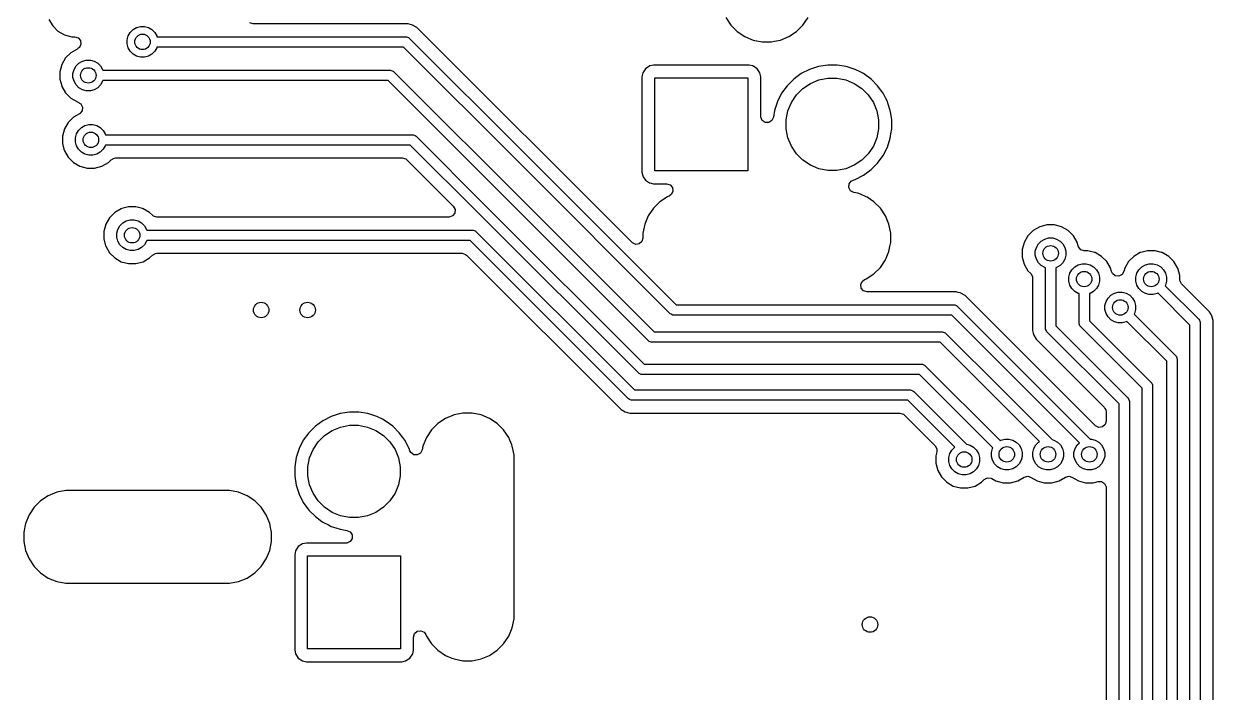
# Model space of a CAD drawing. Extents: x 45 to 205, y -97 to -37.
# Drawn here: x 164.6 to 187.65, y -68.01 to -55.05 of the extents above; entities that cross this region are included whole.
import ezdxf

# ---------------------------------------------------------------- set-up
doc = ezdxf.new("R2010")
doc.units = 0
doc.layers.add('BLACK', color=7, linetype='CONTINUOUS')

msp = doc.modelspace()

# ---------------------------------------------------------------- linework, layer by layer
at = {"layer": 'BLACK', "linetype": 'CONTINUOUS'}
for p, q in [((165.087007, -54.962558), (165.159478, -55.088081)), ((165.159478, -55.088081), (165.15948, -55.088083)), ((165.15948, -55.088083), (165.159481, -55.088085)), ((165.159481, -55.088085), (165.261975, -55.190579)), ((169.045534, -55.04957), (168.978495, -55.029885)), ((172.046133, -55.04957), (169.045534, -55.04957)), ((172.046134, -55.04957), (172.046133, -55.04957)), ((172.135278, -55.073456), (172.046134, -55.04957)), ((172.135279, -55.073456), (172.135278, -55.073456)), ((172.13528, -55.073457), (172.135279, -55.073456)), ((172.215198, -55.119597), (172.13528, -55.073457)), ((178.201984, -54.926555), (178.300529, -55.074036)), ((178.300529, -55.074036), (178.300532, -55.07404)), ((178.300532, -55.07404), (178.425955, -55.199463)), ((179.574029, -55.199466), (179.699458, -55.074037)), ((179.699458, -55.074037), (179.798007, -54.926549)), ((165.261975, -55.190579), (165.261976, -55.19058)), ((165.261976, -55.19058), (165.261978, -55.190581)), ((165.261978, -55.190581), (165.387501, -55.263052)), ((165.387501, -55.263052), (165.387502, -55.263052)), ((165.387502, -55.263052), (165.387505, -55.263054)), ((165.387505, -55.263054), (165.527515, -55.30057)), ((165.527515, -55.30057), (165.527518, -55.30057)), ((165.527518, -55.30057), (165.585114, -55.30057)), ((165.585114, -55.30057), (165.652153, -55.320255)), ((165.652153, -55.320255), (165.697908, -55.373059)), ((166.602557, -55.360912), (166.622826, -55.285265)), ((166.622826, -55.285265), (166.661984, -55.217442)), ((166.661984, -55.217442), (166.717362, -55.162064)), ((166.717362, -55.162064), (166.785185, -55.122906)), ((166.785185, -55.122906), (166.860832, -55.102637)), ((166.860832, -55.102637), (166.939148, -55.102637)), ((166.939148, -55.102637), (167.014795, -55.122906)), ((167.014795, -55.122906), (167.082618, -55.162064)), ((167.082618, -55.162064), (167.137996, -55.217442)), ((167.137996, -55.217442), (167.177154, -55.285265)), ((167.177154, -55.285265), (167.181121, -55.30007)), ((167.181121, -55.30007), (171.99999, -55.30007)), ((171.99999, -55.30007), (172.019499, -55.301991)), ((172.019499, -55.301991), (172.055547, -55.316923)), ((172.055547, -55.316923), (172.070701, -55.329359)), ((172.215203, -55.119601), (172.215198, -55.119597)), ((176.387849, -59.292247), (172.215203, -55.119601)), ((178.425955, -55.199463), (178.425959, -55.199466)), ((178.425959, -55.199466), (178.57344, -55.298011)), ((178.57344, -55.298011), (178.573453, -55.298018)), ((178.573453, -55.298018), (178.64486, -55.327595)), ((179.26266, -55.365896), (179.426541, -55.298015)), ((179.426541, -55.298015), (179.574029, -55.199466)), ((165.644543, -55.533022), (165.511978, -55.609558)), ((165.678827, -55.505773), (165.643513, -55.531238)), ((165.643513, -55.531238), (165.644543, -55.533022)), ((165.707852, -55.442217), (165.678827, -55.505773)), ((165.697908, -55.373059), (165.707852, -55.442217)), ((166.602557, -55.439228), (166.602557, -55.360912)), ((166.622826, -55.514875), (166.602557, -55.439228)), ((166.661984, -55.582698), (166.622826, -55.514875)), ((167.177154, -55.514875), (167.137996, -55.582698)), ((167.181121, -55.50007), (167.177154, -55.514875)), ((171.958568, -55.50007), (167.181121, -55.50007)), ((174.179274, -57.720775), (171.958568, -55.50007)), ((172.070701, -55.329359), (174.320695, -57.579354)), ((178.64486, -55.327595), (178.737328, -55.365896)), ((178.737328, -55.365896), (178.73733, -55.365896)), ((178.73733, -55.365896), (178.737335, -55.365898)), ((178.737335, -55.365898), (178.911298, -55.400501)), ((178.911298, -55.400501), (178.911301, -55.400502)), ((178.911301, -55.400502), (178.911303, -55.400502)), ((178.911303, -55.400502), (179.088687, -55.400502)), ((179.088687, -55.400502), (179.088688, -55.400501)), ((179.088688, -55.400501), (179.146676, -55.388966)), ((179.146676, -55.388966), (179.262652, -55.365898)), ((179.262652, -55.365898), (179.262655, -55.365896)), ((179.262655, -55.365896), (179.26266, -55.365896)), ((165.409478, -55.712058), (165.337007, -55.837581)), ((165.409483, -55.712052), (165.409478, -55.712058)), ((165.511972, -55.609563), (165.409483, -55.712052)), ((165.511978, -55.609558), (165.511972, -55.609563)), ((165.667362, -55.812064), (165.735185, -55.772906)), ((165.735185, -55.772906), (165.810832, -55.752637)), ((165.810832, -55.752637), (165.889148, -55.752637)), ((165.889148, -55.752637), (165.964795, -55.772906)), ((165.964795, -55.772906), (166.032618, -55.812064)), ((166.717362, -55.638076), (166.661984, -55.582698)), ((166.785185, -55.677234), (166.717362, -55.638076)), ((166.860832, -55.697503), (166.785185, -55.677234)), ((166.939148, -55.697503), (166.860832, -55.697503)), ((167.014795, -55.677234), (166.939148, -55.697503)), ((167.082618, -55.638076), (167.014795, -55.677234)), ((167.137996, -55.582698), (167.082618, -55.638076)), ((165.337006, -55.837585), (165.29949, -55.977595)), ((165.29949, -55.977595), (165.29949, -56.122545)), ((165.337007, -55.837581), (165.337006, -55.837585)), ((165.552557, -56.010912), (165.572826, -55.935265)), ((165.552557, -56.089228), (165.552557, -56.010912)), ((165.572826, -55.935265), (165.611984, -55.867442)), ((165.611984, -55.867442), (165.667362, -55.812064)), ((166.032618, -55.812064), (166.087996, -55.867442)), ((166.087996, -55.867442), (166.127154, -55.935265)), ((166.127154, -55.935265), (166.131121, -55.95007)), ((166.131121, -55.95007), (171.69999, -55.95007)), ((171.69999, -55.95007), (171.719499, -55.951991)), ((171.719499, -55.951991), (171.755547, -55.966923)), ((171.755547, -55.966923), (171.770701, -55.979359)), ((171.770701, -55.979359), (174.489936, -58.698594)), ((176.594022, -56.002334), (176.57949, -56.075391)), ((176.594023, -56.00233), (176.594022, -56.002334)), ((176.649389, -55.919469), (176.594023, -56.00233)), ((176.73225, -55.864103), (176.649389, -55.919469)), ((176.732254, -55.864102), (176.73225, -55.864103)), ((176.805313, -55.84957), (176.732254, -55.864102)), ((176.805316, -55.84957), (176.805313, -55.84957)), ((178.654664, -55.84957), (176.805316, -55.84957)), ((178.654667, -55.84957), (178.654664, -55.84957)), ((178.727725, -55.864102), (178.654667, -55.84957)), ((178.727729, -55.864103), (178.727725, -55.864102)), ((178.72773, -55.864104), (178.727729, -55.864103)), ((178.810591, -55.919469), (178.72773, -55.864104)), ((178.849429, -55.977595), (178.810591, -55.919469)), ((178.865956, -56.00233), (178.849429, -55.977595)), ((178.865957, -56.002334), (178.865956, -56.00233)), ((178.880489, -56.075391), (178.865957, -56.002334)), ((179.82835, -55.933858), (179.666992, -56.016076)), ((179.828353, -55.933857), (179.82835, -55.933858)), ((180.000579, -55.877899), (179.828353, -55.933857)), ((180.179439, -55.84957), (180.000579, -55.877899)), ((180.179444, -55.84957), (180.179439, -55.84957)), ((180.360536, -55.84957), (180.179444, -55.84957)), ((180.360541, -55.84957), (180.360536, -55.84957)), ((180.5394, -55.877899), (180.360541, -55.84957)), ((180.711626, -55.933857), (180.5394, -55.877899)), ((180.711629, -55.933858), (180.711626, -55.933857)), ((180.82129, -55.989734), (180.711629, -55.933858)), ((180.872984, -56.016074), (180.82129, -55.989734)), ((165.29949, -56.122545), (165.333795, -56.25057)), ((165.572826, -56.164875), (165.552557, -56.089228)), ((165.611984, -56.232698), (165.572826, -56.164875)), ((165.667362, -56.288076), (165.611984, -56.232698)), ((166.087996, -56.232698), (166.032618, -56.288076)), ((166.127154, -56.164875), (166.087996, -56.232698)), ((166.131121, -56.15007), (166.127154, -56.164875)), ((171.658568, -56.15007), (166.131121, -56.15007)), ((174.348514, -58.840016), (171.658568, -56.15007)), ((176.57949, -56.075391), (176.57949, -57.924748)), ((176.82999, -57.90007), (176.82999, -56.10007)), ((176.82999, -56.10007), (178.62999, -56.10007)), ((178.62999, -56.10007), (178.62999, -57.90007)), ((178.88049, -56.075393), (178.880489, -56.075391)), ((178.88049, -56.842938), (178.88049, -56.075393)), ((179.52049, -56.122515), (179.392435, -56.25057)), ((179.520495, -56.122511), (179.52049, -56.122515)), ((179.666992, -56.016076), (179.520495, -56.122511)), ((179.699036, -56.304361), (179.845733, -56.206341)), ((179.845733, -56.206341), (180.008734, -56.138824)), ((180.008734, -56.138824), (180.181775, -56.104404)), ((180.181775, -56.104404), (180.358205, -56.104404)), ((180.358205, -56.104404), (180.531246, -56.138824)), ((180.531246, -56.138824), (180.694247, -56.206341)), ((180.694247, -56.206341), (180.840944, -56.304361)), ((180.872986, -56.016075), (180.872984, -56.016074)), ((180.872987, -56.016076), (180.872986, -56.016075)), ((181.019484, -56.122511), (180.872987, -56.016076)), ((181.019489, -56.122515), (181.019484, -56.122511)), ((181.147544, -56.25057), (181.019489, -56.122515)), ((165.333795, -56.25057), (165.337007, -56.262558)), ((165.337007, -56.262558), (165.409478, -56.388081)), ((165.409478, -56.388081), (165.40948, -56.388083)), ((165.40948, -56.388083), (165.409481, -56.388085)), ((165.409481, -56.388085), (165.511975, -56.490579)), ((165.735185, -56.327234), (165.667362, -56.288076)), ((165.810832, -56.347503), (165.735185, -56.327234)), ((165.889148, -56.347503), (165.810832, -56.347503)), ((165.964795, -56.327234), (165.889148, -56.347503)), ((166.032618, -56.288076), (165.964795, -56.327234)), ((179.285996, -56.397072), (179.203778, -56.55843)), ((179.392431, -56.250575), (179.285996, -56.397072)), ((179.392435, -56.25057), (179.392431, -56.250575)), ((179.476261, -56.575813), (179.574281, -56.429116)), ((179.574281, -56.429116), (179.699036, -56.304361)), ((180.840944, -56.304361), (180.965699, -56.429116)), ((180.965699, -56.429116), (181.063719, -56.575813)), ((181.147548, -56.250575), (181.147544, -56.25057)), ((181.209056, -56.335235), (181.147548, -56.250575)), ((181.253986, -56.397076), (181.209056, -56.335235)), ((181.300356, -56.488081), (181.253986, -56.397076)), ((165.511975, -56.490579), (165.511976, -56.49058)), ((165.511976, -56.49058), (165.511978, -56.490581)), ((165.511978, -56.490581), (165.6375, -56.563052)), ((165.6375, -56.563052), (165.637502, -56.563052)), ((165.637502, -56.563052), (165.637505, -56.563054)), ((165.637505, -56.563054), (165.647525, -56.565738)), ((165.647525, -56.565738), (165.707184, -56.602101)), ((165.707184, -56.602101), (165.737715, -56.664947)), ((165.737715, -56.664947), (165.729422, -56.734323)), ((179.203777, -56.558433), (179.147819, -56.730659)), ((179.203778, -56.55843), (179.203777, -56.558433)), ((179.408744, -56.738814), (179.476261, -56.575813)), ((181.063719, -56.575813), (181.131236, -56.738814)), ((181.336201, -56.55843), (181.300356, -56.488081)), ((181.336202, -56.558433), (181.336201, -56.55843)), ((181.346647, -56.590581), (181.336202, -56.558433)), ((181.392161, -56.730661), (181.346647, -56.590581)), ((165.561972, -56.859563), (165.459483, -56.962052)), ((165.561981, -56.859557), (165.561972, -56.859563)), ((165.677433, -56.792899), (165.561981, -56.859557)), ((165.684938, -56.788202), (165.677433, -56.792899)), ((165.729422, -56.734323), (165.684938, -56.788202)), ((178.881513, -56.85883), (178.88049, -56.842938)), ((178.909627, -56.922794), (178.881513, -56.85883)), ((178.967859, -56.961404), (178.909627, -56.922794)), ((179.097034, -56.925471), (179.037722, -56.962402)), ((179.126963, -56.862336), (179.097034, -56.925471)), ((179.147819, -56.730659), (179.126963, -56.862336)), ((179.374324, -56.911855), (179.408744, -56.738814)), ((179.374324, -57.088285), (179.374324, -56.911855)), ((181.131236, -56.738814), (181.165656, -56.911855)), ((181.165656, -56.911855), (181.165656, -57.088285)), ((181.401651, -56.790579), (181.392161, -56.730661)), ((181.42049, -56.909518), (181.401651, -56.790579)), ((181.42049, -57.090621), (181.42049, -56.909518)), ((165.387006, -57.087585), (165.34949, -57.227595)), ((165.387007, -57.087581), (165.387006, -57.087585)), ((165.459478, -56.962058), (165.387007, -57.087581)), ((165.459483, -56.962052), (165.459478, -56.962058)), ((165.622826, -57.185265), (165.661984, -57.117442)), ((165.661984, -57.117442), (165.717362, -57.062064)), ((165.717362, -57.062064), (165.785185, -57.022906)), ((165.785185, -57.022906), (165.860832, -57.002637)), ((165.860832, -57.002637), (165.939148, -57.002637)), ((165.939148, -57.002637), (166.014795, -57.022906)), ((166.014795, -57.022906), (166.082618, -57.062064)), ((166.082618, -57.062064), (166.137996, -57.117442)), ((166.137996, -57.117442), (166.177154, -57.185265)), ((179.037722, -56.962402), (178.967859, -56.961404)), ((179.408744, -57.261326), (179.374324, -57.088285)), ((181.165656, -57.088285), (181.131236, -57.261326)), ((181.392161, -57.269479), (181.412461, -57.141309)), ((181.412461, -57.141309), (181.42049, -57.090621)), ((165.34949, -57.227595), (165.34949, -57.372545)), ((165.34949, -57.372545), (165.378107, -57.479344)), ((165.602557, -57.260912), (165.622826, -57.185265)), ((165.602557, -57.339228), (165.602557, -57.260912)), ((165.622826, -57.414875), (165.602557, -57.339228)), ((166.177154, -57.185265), (166.181121, -57.20007)), ((166.181121, -57.20007), (172.130751, -57.20007)), ((172.130751, -57.20007), (172.15026, -57.201991)), ((172.15026, -57.201991), (172.186308, -57.216923)), ((172.186308, -57.216923), (172.201462, -57.229359)), ((172.201462, -57.229359), (173.580813, -58.60871)), ((179.476261, -57.424327), (179.408744, -57.261326)), ((181.131236, -57.261326), (181.063719, -57.424327)), ((181.336201, -57.441709), (181.392161, -57.269479)), ((165.378107, -57.479344), (165.387007, -57.512558)), ((165.387007, -57.512558), (165.459478, -57.638081)), ((165.661984, -57.482698), (165.622826, -57.414875)), ((165.717362, -57.538076), (165.661984, -57.482698)), ((165.785185, -57.577234), (165.717362, -57.538076)), ((165.860832, -57.597503), (165.785185, -57.577234)), ((165.939148, -57.597503), (165.860832, -57.597503)), ((166.014795, -57.577234), (165.939148, -57.597503)), ((166.082618, -57.538076), (166.014795, -57.577234)), ((166.137996, -57.482698), (166.082618, -57.538076)), ((166.177154, -57.414875), (166.137996, -57.482698)), ((166.181121, -57.40007), (166.177154, -57.414875)), ((172.089329, -57.40007), (166.181121, -57.40007)), ((173.439391, -58.750132), (172.089329, -57.40007)), ((174.320695, -57.579354), (174.320701, -57.579359)), ((174.320701, -57.579359), (177.241412, -60.50007)), ((179.574281, -57.571024), (179.476261, -57.424327)), ((179.699036, -57.695779), (179.574281, -57.571024)), ((180.965699, -57.571024), (180.840944, -57.695779)), ((181.063719, -57.424327), (180.965699, -57.571024)), ((181.147543, -57.749571), (181.253986, -57.603064)), ((181.253986, -57.603064), (181.336201, -57.441709)), ((165.459478, -57.638081), (165.45948, -57.638083)), ((165.45948, -57.638083), (165.459481, -57.638085)), ((165.459481, -57.638085), (165.561975, -57.740579)), ((165.561975, -57.740579), (165.561976, -57.74058)), ((165.561976, -57.74058), (165.561978, -57.740581)), ((165.561978, -57.740581), (165.687501, -57.813052)), ((165.687501, -57.813052), (165.687502, -57.813052)), ((165.687502, -57.813052), (165.687505, -57.813054)), ((165.687505, -57.813054), (165.827515, -57.85057)), ((165.827515, -57.85057), (165.827518, -57.85057)), ((165.827518, -57.85057), (165.972462, -57.85057)), ((165.972462, -57.85057), (165.972465, -57.85057)), ((165.972465, -57.85057), (166.112475, -57.813054)), ((166.112475, -57.813054), (166.238005, -57.740579)), ((166.238005, -57.740579), (166.291695, -57.686889)), ((166.291695, -57.686889), (166.353018, -57.653404)), ((166.353018, -57.653404), (166.379376, -57.65057)), ((166.379376, -57.65057), (171.934207, -57.65057)), ((171.934207, -57.65057), (172.001246, -57.670255)), ((172.001246, -57.670255), (172.021888, -57.686889)), ((172.021888, -57.686889), (172.922888, -58.587889)), ((174.179279, -57.720781), (174.179274, -57.720775)), ((177.129279, -60.670781), (174.179279, -57.720781)), ((179.845733, -57.793799), (179.699036, -57.695779)), ((180.008734, -57.861316), (179.845733, -57.793799)), ((180.694247, -57.793799), (180.531246, -57.861316)), ((180.840944, -57.695779), (180.694247, -57.793799)), ((181.019491, -57.877623), (181.147543, -57.749571)), ((176.57949, -57.924748), (176.594022, -57.997805)), ((176.594022, -57.997805), (176.594023, -57.997809)), ((176.594023, -57.997809), (176.606227, -58.016074)), ((176.606227, -58.016074), (176.649389, -58.080671)), ((176.649389, -58.080671), (176.72401, -58.13053)), ((178.62999, -57.90007), (176.82999, -57.90007)), ((180.181775, -57.895736), (180.008734, -57.861316)), ((180.358205, -57.895736), (180.181775, -57.895736)), ((180.531246, -57.861316), (180.358205, -57.895736)), ((180.633778, -58.099316), (180.671529, -58.079309)), ((180.671529, -58.079309), (180.711629, -58.066281)), ((180.711629, -58.066281), (180.872984, -57.984066)), ((180.872984, -57.984066), (181.019491, -57.877623)), ((176.72401, -58.13053), (176.73225, -58.136036)), ((176.73225, -58.136036), (176.732254, -58.136037)), ((176.732254, -58.136037), (176.805311, -58.150569)), ((176.805311, -58.150569), (176.805314, -58.15057)), ((176.805314, -58.15057), (177.057361, -58.15057)), ((177.057361, -58.15057), (177.1244, -58.170255)), ((177.1244, -58.170255), (177.170155, -58.223059)), ((177.180099, -58.292217), (177.151074, -58.355773)), ((177.170155, -58.223059), (177.180099, -58.292217)), ((180.589173, -58.225758), (180.592912, -58.155988)), ((180.623748, -58.286473), (180.589173, -58.225758)), ((180.592912, -58.155988), (180.633778, -58.099316)), ((180.685658, -58.318857), (180.623748, -58.286473)), ((180.762661, -58.334173), (180.685658, -58.318857)), ((176.925971, -58.500669), (176.800557, -58.626086)), ((176.925977, -58.500664), (176.925971, -58.500669)), ((177.073447, -58.402125), (176.925977, -58.500664)), ((177.073461, -58.402118), (177.073447, -58.402125)), ((177.104816, -58.38913), (177.073461, -58.402118)), ((177.151074, -58.355773), (177.104816, -58.38913)), ((180.81481, -58.355773), (180.762661, -58.334173)), ((180.926549, -58.402054), (180.81481, -58.355773)), ((180.92655, -58.402055), (180.926548, -58.402054)), ((180.926548, -58.402054), (180.926549, -58.402054)), ((180.941512, -58.412052), (180.92655, -58.402055)), ((181.074043, -58.500603), (180.941512, -58.412052)), ((181.074046, -58.500606), (181.074043, -58.500603)), ((181.199482, -58.62604), (181.074046, -58.500606)), ((166.361972, -58.709563), (166.259483, -58.812052)), ((166.361978, -58.709558), (166.361972, -58.709563)), ((166.487501, -58.637087), (166.361978, -58.709558)), ((166.498983, -58.63401), (166.487501, -58.637087)), ((166.627515, -58.59957), (166.498983, -58.63401)), ((166.772465, -58.59957), (166.627515, -58.59957)), ((166.900996, -58.63401), (166.772465, -58.59957)), ((166.912479, -58.637087), (166.900996, -58.63401)), ((167.038001, -58.709558), (166.912478, -58.637087)), ((166.912478, -58.637087), (166.912479, -58.637087)), ((167.038007, -58.709563), (167.038001, -58.709558)), ((167.091695, -58.763251), (167.038007, -58.709563)), ((167.112337, -58.779885), (167.091695, -58.763251)), ((167.179376, -58.79957), (167.112337, -58.779885)), ((172.909517, -58.774837), (172.844053, -58.799254)), ((172.951389, -58.718904), (172.909517, -58.774837)), ((172.922888, -58.587889), (172.956373, -58.649212)), ((172.956373, -58.649212), (172.951389, -58.718904)), ((176.51004, -61.82078), (173.439391, -58.750132)), ((173.580813, -58.60871), (176.622172, -61.65007)), ((174.489936, -58.698594), (176.816412, -61.02507)), ((176.702007, -58.773579), (176.634137, -58.937435)), ((176.702013, -58.773568), (176.702007, -58.773579)), ((176.800555, -58.626088), (176.702013, -58.773568)), ((176.800557, -58.626086), (176.800555, -58.626088)), ((181.298036, -58.773534), (181.199482, -58.62604)), ((181.365922, -58.937422), (181.298036, -58.773534)), ((166.186873, -58.938081), (166.14949, -59.077595)), ((166.187007, -58.937581), (166.186873, -58.938081)), ((166.259478, -58.812058), (166.187007, -58.937581)), ((166.259483, -58.812052), (166.259478, -58.812058)), ((166.422826, -59.035265), (166.461984, -58.967442)), ((166.461984, -58.967442), (166.517362, -58.912064)), ((166.517362, -58.912064), (166.585185, -58.872906)), ((166.585185, -58.872906), (166.660832, -58.852637)), ((166.660832, -58.852637), (166.739148, -58.852637)), ((166.739148, -58.852637), (166.814795, -58.872906)), ((166.814795, -58.872906), (166.882618, -58.912064)), ((166.882618, -58.912064), (166.937996, -58.967442)), ((166.937996, -58.967442), (166.977154, -59.035265)), ((172.835207, -58.79957), (167.179376, -58.79957)), ((172.844053, -58.799254), (172.835207, -58.79957)), ((176.704279, -61.195781), (174.348514, -58.840016)), ((176.634132, -58.937452), (176.59953, -59.111409)), ((176.634137, -58.937435), (176.634132, -58.937452)), ((181.365922, -58.937426), (181.365922, -58.937422)), ((181.365923, -58.937427), (181.365922, -58.937426)), ((181.40053, -59.111401), (181.365923, -58.937427)), ((184.287501, -58.987087), (184.161978, -59.059558)), ((184.317865, -58.978951), (184.287501, -58.987087)), ((184.427515, -58.94957), (184.317865, -58.978951)), ((184.572465, -58.94957), (184.427515, -58.94957)), ((184.682115, -58.978951), (184.572465, -58.94957)), ((184.712479, -58.987087), (184.682115, -58.978951)), ((184.838001, -59.059558), (184.712478, -58.987087)), ((184.712478, -58.987087), (184.712479, -58.987087)), ((166.14949, -59.077595), (166.14949, -59.222545)), ((166.14949, -59.222545), (166.185765, -59.357923)), ((166.402557, -59.110912), (166.422826, -59.035265)), ((166.402557, -59.189228), (166.402557, -59.110912)), ((166.422826, -59.264875), (166.402557, -59.189228)), ((166.977154, -59.035265), (166.981121, -59.05007)), ((166.981121, -59.05007), (173.291288, -59.05007)), ((173.291288, -59.05007), (173.310797, -59.051991)), ((173.310797, -59.051991), (173.346845, -59.066923)), ((173.346845, -59.066923), (173.361999, -59.079359)), ((173.361999, -59.079359), (176.43271, -62.15007)), ((176.59953, -59.204566), (176.579845, -59.271605)), ((176.59953, -59.111409), (176.59953, -59.204566)), ((181.40053, -59.288798), (181.40053, -59.111401)), ((184.059478, -59.162058), (183.987007, -59.287581)), ((184.059483, -59.162052), (184.059478, -59.162058)), ((184.161972, -59.059563), (184.059483, -59.162052)), ((184.161978, -59.059558), (184.161972, -59.059563)), ((184.317362, -59.262064), (184.385185, -59.222906)), ((184.385185, -59.222906), (184.460832, -59.202637)), ((184.460832, -59.202637), (184.539148, -59.202637)), ((184.539148, -59.202637), (184.614795, -59.222906)), ((184.614795, -59.222906), (184.682618, -59.262064)), ((184.838007, -59.059563), (184.838001, -59.059558)), ((184.940496, -59.162052), (184.838007, -59.059563)), ((184.940501, -59.162058), (184.940496, -59.162052)), ((185.012364, -59.286529), (184.940501, -59.162058)), ((166.185765, -59.357923), (166.187007, -59.362558)), ((166.187007, -59.362558), (166.259478, -59.488081)), ((166.461984, -59.332698), (166.422826, -59.264875)), ((166.517362, -59.388076), (166.461984, -59.332698)), ((166.585185, -59.427234), (166.517362, -59.388076)), ((166.660832, -59.447503), (166.585185, -59.427234)), ((166.739148, -59.447503), (166.660832, -59.447503)), ((166.814795, -59.427234), (166.739148, -59.447503)), ((166.882618, -59.388076), (166.814795, -59.427234)), ((166.937996, -59.332698), (166.882618, -59.388076)), ((166.977154, -59.264875), (166.937996, -59.332698)), ((166.981121, -59.25007), (166.977154, -59.264875)), ((173.249866, -59.25007), (166.981121, -59.25007)), ((176.320577, -62.320781), (173.249866, -59.25007)), ((176.394327, -59.298279), (176.387849, -59.292247)), ((176.457883, -59.327304), (176.394327, -59.298279)), ((176.527041, -59.31736), (176.457883, -59.327304)), ((176.579845, -59.271605), (176.527041, -59.31736)), ((181.298036, -59.626666), (181.365922, -59.462778)), ((181.365922, -59.462778), (181.384457, -59.3696)), ((181.384457, -59.3696), (181.40053, -59.288798)), ((183.983795, -59.299569), (183.94949, -59.427595)), ((183.94949, -59.427595), (183.94949, -59.572545)), ((183.987007, -59.287581), (183.983795, -59.299569)), ((184.202557, -59.460912), (184.222826, -59.385265)), ((184.202557, -59.539228), (184.202557, -59.460912)), ((184.222826, -59.385265), (184.261984, -59.317442)), ((184.261984, -59.317442), (184.317362, -59.262064)), ((184.682618, -59.262064), (184.737996, -59.317442)), ((184.737996, -59.317442), (184.777154, -59.385265)), ((184.777154, -59.385265), (184.797423, -59.460912)), ((184.797423, -59.460912), (184.797423, -59.539228)), ((185.012974, -59.287585), (185.012364, -59.286529)), ((185.031754, -59.357673), (185.012974, -59.287585)), ((185.038732, -59.377081), (185.031754, -59.357673)), ((185.084487, -59.429885), (185.038732, -59.377081)), ((185.151526, -59.44957), (185.084487, -59.429885)), ((185.222465, -59.44957), (185.151526, -59.44957)), ((185.350996, -59.48401), (185.222465, -59.44957)), ((186.377515, -59.44957), (186.248983, -59.48401)), ((186.522465, -59.44957), (186.377515, -59.44957)), ((186.650996, -59.48401), (186.522465, -59.44957)), ((166.259478, -59.488081), (166.25948, -59.488083)), ((166.25948, -59.488083), (166.259481, -59.488085)), ((166.259481, -59.488085), (166.361975, -59.590579)), ((166.361975, -59.590579), (166.361976, -59.59058)), ((166.361976, -59.59058), (166.361978, -59.590581)), ((166.361978, -59.590581), (166.487501, -59.663052)), ((166.487501, -59.663052), (166.487502, -59.663052)), ((166.487502, -59.663052), (166.487505, -59.663054)), ((166.487505, -59.663054), (166.627515, -59.70057)), ((166.627515, -59.70057), (166.627518, -59.70057)), ((166.627518, -59.70057), (166.772462, -59.70057)), ((166.772462, -59.70057), (166.772465, -59.70057)), ((166.772465, -59.70057), (166.912475, -59.663054)), ((166.912475, -59.663054), (167.038005, -59.590579)), ((167.038005, -59.590579), (167.091695, -59.536889)), ((167.091695, -59.536889), (167.153018, -59.503404)), ((167.153018, -59.503404), (167.179376, -59.50057)), ((167.179376, -59.50057), (173.094744, -59.50057)), ((173.094744, -59.50057), (173.161783, -59.520255)), ((173.161783, -59.520255), (173.182425, -59.536889)), ((173.182425, -59.536889), (176.176076, -62.53054)), ((181.199482, -59.77416), (181.298036, -59.626666)), ((183.94949, -59.572545), (183.973751, -59.663087)), ((183.973751, -59.663087), (183.987007, -59.712558)), ((184.222826, -59.614875), (184.202557, -59.539228)), ((184.261984, -59.682698), (184.222826, -59.614875)), ((184.317362, -59.738076), (184.261984, -59.682698)), ((184.737996, -59.682698), (184.682618, -59.738076)), ((184.777154, -59.614875), (184.737996, -59.682698)), ((184.797423, -59.539228), (184.777154, -59.614875)), ((185.362479, -59.487087), (185.350996, -59.48401)), ((185.488001, -59.559558), (185.362478, -59.487087)), ((185.362478, -59.487087), (185.362479, -59.487087)), ((185.488007, -59.559563), (185.488001, -59.559558)), ((185.590496, -59.662052), (185.488007, -59.559563)), ((185.590501, -59.662058), (185.590496, -59.662052)), ((185.658904, -59.780536), (185.590501, -59.662058)), ((186.009478, -59.662058), (185.937007, -59.787581)), ((186.009483, -59.662052), (186.009478, -59.662058)), ((186.111972, -59.559563), (186.009483, -59.662052)), ((186.111978, -59.559558), (186.111972, -59.559563)), ((186.237501, -59.487087), (186.111978, -59.559558)), ((186.248983, -59.48401), (186.237501, -59.487087)), ((186.662479, -59.487087), (186.650996, -59.48401)), ((186.788001, -59.559558), (186.662478, -59.487087)), ((186.662478, -59.487087), (186.662479, -59.487087)), ((186.788007, -59.559563), (186.788001, -59.559558)), ((186.890496, -59.662052), (186.788007, -59.559563)), ((186.890501, -59.662058), (186.890496, -59.662052)), ((186.958904, -59.780536), (186.890501, -59.662058)), ((180.92655, -59.998145), (181.074046, -59.899594)), ((181.074046, -59.899594), (181.199482, -59.77416)), ((183.987007, -59.712558), (184.059478, -59.838081)), ((184.059478, -59.838081), (184.059483, -59.838087)), ((184.059483, -59.838087), (184.113171, -59.891775)), ((184.113171, -59.891775), (184.146656, -59.953098)), ((184.385185, -59.777234), (184.317362, -59.738076)), ((184.39999, -59.7812), (184.385185, -59.777234)), ((184.39999, -60.95007), (184.39999, -59.7812)), ((184.614795, -59.777234), (184.59999, -59.7812)), ((184.59999, -59.7812), (184.59999, -60.908648)), ((184.682618, -59.738076), (184.614795, -59.777234)), ((184.852557, -59.960912), (184.872826, -59.885265)), ((184.872826, -59.885265), (184.911984, -59.817442)), ((184.911984, -59.817442), (184.967362, -59.762064)), ((184.967362, -59.762064), (185.035185, -59.722906)), ((185.035185, -59.722906), (185.110832, -59.702637)), ((185.110832, -59.702637), (185.189148, -59.702637)), ((185.189148, -59.702637), (185.264795, -59.722906)), ((185.264795, -59.722906), (185.332618, -59.762064)), ((185.332618, -59.762064), (185.387996, -59.817442)), ((185.387996, -59.817442), (185.427154, -59.885265)), ((185.427154, -59.885265), (185.447423, -59.960912)), ((185.662974, -59.787585), (185.658904, -59.780536)), ((185.679851, -59.85057), (185.662974, -59.787585)), ((185.680215, -59.85193), (185.679851, -59.85057)), ((185.697299, -59.889338), (185.680215, -59.85193)), ((185.751177, -59.933824), (185.697299, -59.889338)), ((185.883399, -59.91159), (185.820552, -59.942119)), ((185.919765, -59.85193), (185.883399, -59.91159)), ((185.92013, -59.850569), (185.919765, -59.85193)), ((185.937006, -59.787585), (185.92013, -59.850569)), ((185.937007, -59.787581), (185.937006, -59.787585)), ((186.152557, -59.960912), (186.172826, -59.885265)), ((186.172826, -59.885265), (186.211984, -59.817442)), ((186.211984, -59.817442), (186.267362, -59.762064)), ((186.267362, -59.762064), (186.335185, -59.722906)), ((186.335185, -59.722906), (186.410832, -59.702637)), ((186.410832, -59.702637), (186.489148, -59.702637)), ((186.489148, -59.702637), (186.564795, -59.722906)), ((186.564795, -59.722906), (186.632618, -59.762064)), ((186.632618, -59.762064), (186.687996, -59.817442)), ((186.687996, -59.817442), (186.727154, -59.885265)), ((186.727154, -59.885265), (186.747423, -59.960912)), ((186.962974, -59.787585), (186.958904, -59.780536)), ((187.00049, -59.927595), (186.962974, -59.787585)), ((187.00049, -59.927597), (187.00049, -59.927595)), ((187.00049, -60.003526), (187.00049, -59.927597)), ((180.820208, -60.107923), (180.849233, -60.044367)), ((180.830152, -60.177081), (180.820208, -60.107923)), ((180.849233, -60.044367), (180.895495, -60.011008)), ((180.895495, -60.011008), (180.900913, -60.008763)), ((180.900913, -60.008763), (180.92655, -59.998145)), ((184.146656, -59.953098), (184.14949, -59.979456)), ((184.14949, -59.979456), (184.14949, -60.996215)), ((184.852557, -60.039228), (184.852557, -59.960912)), ((184.872826, -60.114875), (184.852557, -60.039228)), ((184.911984, -60.182698), (184.872826, -60.114875)), ((185.427154, -60.114875), (185.387996, -60.182698)), ((185.447423, -60.039228), (185.427154, -60.114875)), ((185.447423, -59.960912), (185.447423, -60.039228)), ((185.820552, -59.942119), (185.751177, -59.933824)), ((186.152557, -60.039228), (186.152557, -59.960912)), ((186.172826, -60.114875), (186.152557, -60.039228)), ((186.211984, -60.182698), (186.172826, -60.114875)), ((186.727154, -60.114875), (186.71949, -60.128148)), ((186.71949, -60.128148), (187.370701, -60.77936)), ((186.747423, -60.039228), (186.727154, -60.114875)), ((186.747423, -59.960912), (186.747423, -60.039228)), ((187.003324, -60.029884), (187.00049, -60.003526)), ((187.036809, -60.091207), (187.003324, -60.029884)), ((187.58046, -60.634858), (187.036809, -60.091207)), ((180.875907, -60.229885), (180.830152, -60.177081)), ((180.942946, -60.24957), (180.875907, -60.229885)), ((182.671133, -60.24957), (180.942946, -60.24957)), ((182.671134, -60.24957), (182.671133, -60.24957)), ((182.70851, -60.259585), (182.671134, -60.24957)), ((182.745888, -60.2696), (182.70851, -60.259585)), ((182.760273, -60.273454), (182.745888, -60.269599)), ((182.745888, -60.269599), (182.745888, -60.2696)), ((182.76028, -60.273457), (182.760273, -60.273454)), ((182.840198, -60.319597), (182.76028, -60.273457)), ((182.840203, -60.319601), (182.840198, -60.319597)), ((185.362809, -62.842207), (182.840203, -60.319601)), ((184.967362, -60.238076), (184.911984, -60.182698)), ((185.035185, -60.277234), (184.967362, -60.238076)), ((185.04999, -60.2812), (185.035185, -60.277234)), ((185.04999, -60.85007), (185.04999, -60.2812)), ((185.264795, -60.277234), (185.24999, -60.2812)), ((185.24999, -60.2812), (185.24999, -60.808648)), ((185.332618, -60.238076), (185.264795, -60.277234)), ((185.387996, -60.182698), (185.332618, -60.238076)), ((185.572826, -60.435265), (185.611984, -60.367442)), ((185.611984, -60.367442), (185.667362, -60.312064)), ((185.667362, -60.312064), (185.735185, -60.272906)), ((185.735185, -60.272906), (185.810832, -60.252637)), ((185.810832, -60.252637), (185.889148, -60.252637)), ((185.889148, -60.252637), (185.964795, -60.272906)), ((185.964795, -60.272906), (186.032618, -60.312064)), ((186.032618, -60.312064), (186.087996, -60.367442)), ((186.087996, -60.367442), (186.127154, -60.435265)), ((186.267362, -60.238076), (186.211984, -60.182698)), ((186.335185, -60.277234), (186.267362, -60.238076)), ((186.410832, -60.297503), (186.335185, -60.277234)), ((186.489148, -60.297503), (186.410832, -60.297503)), ((186.564795, -60.277234), (186.489148, -60.297503)), ((186.578068, -60.26957), (186.564795, -60.277234)), ((187.19999, -60.891491), (186.578068, -60.26957)), ((177.241412, -60.50007), (180.67499, -60.50007)), ((180.67499, -60.50007), (182.62499, -60.50007)), ((182.62499, -60.50007), (182.644499, -60.501991)), ((182.644499, -60.501991), (182.680547, -60.516923)), ((182.680547, -60.516923), (182.695701, -60.529359)), ((182.695701, -60.529359), (183.845695, -61.679354)), ((185.552557, -60.510912), (185.572826, -60.435265)), ((185.552557, -60.589228), (185.552557, -60.510912)), ((185.572826, -60.664875), (185.552557, -60.589228)), ((186.127154, -60.435265), (186.147423, -60.510912)), ((186.147423, -60.589228), (186.127154, -60.664875)), ((186.147423, -60.510912), (186.147423, -60.589228)), ((177.144433, -60.683217), (177.129279, -60.670781)), ((177.180481, -60.698149), (177.144433, -60.683217)), ((177.19999, -60.70007), (177.180481, -60.698149)), ((180.67499, -60.70007), (177.19999, -60.70007)), ((182.583568, -60.70007), (180.67499, -60.70007)), ((183.704274, -61.820775), (182.583568, -60.70007)), ((185.051911, -60.869579), (185.04999, -60.85007)), ((185.24999, -60.808648), (186.445701, -62.00436)), ((185.611984, -60.732698), (185.572826, -60.664875)), ((185.667362, -60.788076), (185.611984, -60.732698)), ((185.735185, -60.827234), (185.667362, -60.788076)), ((185.810832, -60.847503), (185.735185, -60.827234)), ((185.889148, -60.847503), (185.810832, -60.847503)), ((185.964795, -60.827234), (185.889148, -60.847503)), ((185.978068, -60.81957), (185.964795, -60.827234)), ((186.74999, -61.591491), (185.978068, -60.81957)), ((186.127154, -60.664875), (186.11949, -60.678148)), ((186.11949, -60.678148), (186.920701, -61.47936)), ((187.370701, -60.77936), (187.383138, -60.794513)), ((187.383138, -60.794513), (187.39352, -60.819579)), ((187.39352, -60.819579), (187.398069, -60.830561)), ((187.398069, -60.830561), (187.39999, -60.85007)), ((187.39999, -60.85007), (187.39999, -80.539409)), ((187.609615, -60.685357), (187.58046, -60.634858)), ((187.609617, -60.685359), (187.609615, -60.685357)), ((187.624597, -60.711306), (187.609617, -60.685359)), ((187.626604, -60.714782), (187.624597, -60.711306)), ((187.65049, -60.803926), (187.626604, -60.714782)), ((187.65049, -60.803928), (187.65049, -60.803926)), ((187.65049, -80.384287), (187.65049, -60.803928)), ((176.816412, -61.02507), (177.64999, -61.02507)), ((177.64999, -61.02507), (182.39999, -61.02507)), ((182.39999, -61.02507), (182.419499, -61.026991)), ((182.419499, -61.026991), (182.455547, -61.041923)), ((182.455547, -61.041923), (182.470701, -61.054359)), ((182.470701, -61.054359), (183.570701, -62.154359)), ((184.14949, -60.996215), (184.163719, -61.04932)), ((184.163719, -61.04932), (184.173374, -61.085353)), ((184.401911, -60.969579), (184.39999, -60.95007)), ((184.416843, -61.005627), (184.401911, -60.969579)), ((184.429279, -61.020781), (184.416843, -61.005627)), ((185.82499, -62.416491), (184.429279, -61.020781)), ((184.59999, -60.908648), (185.9957, -62.304359)), ((185.066843, -60.905627), (185.051911, -60.869579)), ((185.079279, -60.920781), (185.066843, -60.905627)), ((186.27499, -62.116491), (185.079279, -60.920781)), ((187.19999, -80.580831), (187.19999, -60.891491)), ((176.719433, -61.208217), (176.704279, -61.195781)), ((176.755481, -61.223149), (176.719433, -61.208217)), ((176.77499, -61.22507), (176.755481, -61.223149)), ((177.64999, -61.22507), (176.77499, -61.22507)), ((182.358568, -61.22507), (177.64999, -61.22507)), ((183.429279, -62.295781), (182.358568, -61.22507)), ((184.173374, -61.085353), (184.173377, -61.08536)), ((184.173377, -61.08536), (184.219517, -61.165278)), ((184.219517, -61.165278), (184.219521, -61.165283)), ((184.219521, -61.165283), (185.538171, -62.483932)), ((186.920701, -61.47936), (186.933138, -61.494513)), ((186.933138, -61.494513), (186.936235, -61.501991)), ((186.936235, -61.501991), (186.948069, -61.530561)), ((186.948069, -61.530561), (186.94999, -61.55007)), ((176.622172, -61.65007), (181.99999, -61.65007)), ((181.99999, -61.65007), (182.019499, -61.651991)), ((182.019499, -61.651991), (182.055547, -61.666923)), ((182.055547, -61.666923), (182.070701, -61.679359)), ((182.070701, -61.679359), (183.52191, -63.130569)), ((183.845695, -61.679354), (183.845701, -61.679359)), ((183.845701, -61.679359), (185.268979, -63.102637)), ((186.74999, -80.632599), (186.74999, -61.591491)), ((186.94999, -61.55007), (186.94999, -80.729436)), ((176.525193, -61.833217), (176.51004, -61.82078)), ((176.535751, -61.83759), (176.525193, -61.833217)), ((176.561242, -61.848149), (176.535751, -61.83759)), ((176.580751, -61.85007), (176.561242, -61.848149)), ((181.958568, -61.85007), (176.580751, -61.85007)), ((183.380489, -63.27199), (181.958568, -61.85007)), ((183.704279, -61.820781), (183.704274, -61.820775)), ((185.056462, -63.172964), (183.704279, -61.820781)), ((186.445701, -62.00436), (186.458138, -62.019513)), ((176.43271, -62.15007), (181.77499, -62.15007)), ((181.77499, -62.15007), (181.794499, -62.151991)), ((181.794499, -62.151991), (181.830547, -62.166923)), ((181.830547, -62.166923), (181.845701, -62.179359)), ((181.845701, -62.179359), (182.870747, -63.204405)), ((183.570701, -62.154359), (184.520701, -63.104359)), ((186.27499, -80.324334), (186.27499, -62.116491)), ((186.458138, -62.019513), (186.47159, -62.051991)), ((186.47159, -62.051991), (186.473069, -62.055561)), ((186.473069, -62.055561), (186.47499, -62.07507)), ((186.47499, -62.07507), (186.47499, -80.365756)), ((176.335731, -62.333217), (176.320577, -62.320781)), ((176.371779, -62.348149), (176.335731, -62.333217)), ((176.391288, -62.35007), (176.371779, -62.348149)), ((181.733568, -62.35007), (176.391288, -62.35007)), ((182.64439, -63.260892), (181.733568, -62.35007)), ((184.28524, -63.151742), (183.429279, -62.295781)), ((185.82499, -80.208648), (185.82499, -62.416491)), ((185.9957, -62.304359), (186.008137, -62.319512)), ((186.008137, -62.319512), (186.009643, -62.323149)), ((186.009643, -62.323149), (186.023069, -62.355561)), ((186.023069, -62.355561), (186.02499, -62.37507)), ((186.02499, -62.37507), (186.02499, -80.25007)), ((170.55835, -62.663858), (170.396992, -62.746076)), ((170.558353, -62.663857), (170.55835, -62.663858)), ((170.730579, -62.607899), (170.558353, -62.663857)), ((170.909439, -62.57957), (170.730579, -62.607899)), ((170.909444, -62.57957), (170.909439, -62.57957)), ((171.090536, -62.57957), (170.909444, -62.57957)), ((171.090541, -62.57957), (171.090536, -62.57957)), ((171.2694, -62.607899), (171.090541, -62.57957)), ((171.441626, -62.663857), (171.2694, -62.607899)), ((171.441629, -62.663858), (171.441626, -62.663857)), ((171.55129, -62.719734), (171.441629, -62.663858)), ((172.937322, -62.634176), (172.773449, -62.702053)), ((172.937331, -62.634173), (172.937322, -62.634176)), ((173.111296, -62.59957), (172.937331, -62.634173)), ((173.111299, -62.59957), (173.111296, -62.59957)), ((173.288681, -62.59957), (173.111299, -62.59957)), ((173.288684, -62.59957), (173.288681, -62.59957)), ((173.462648, -62.634173), (173.288684, -62.59957)), ((173.462657, -62.634176), (173.462648, -62.634173)), ((173.62653, -62.702053), (173.462657, -62.634176)), ((176.176076, -62.53054), (176.254064, -62.575566)), ((176.254064, -62.575566), (176.254067, -62.575569)), ((176.254067, -62.575569), (176.254068, -62.575569)), ((176.254068, -62.575569), (176.255996, -62.576682)), ((176.255996, -62.576682), (176.255997, -62.576682)), ((176.255997, -62.576682), (176.256, -62.576684)), ((176.256, -62.576684), (176.345144, -62.60057)), ((176.345144, -62.60057), (181.578446, -62.60057)), ((181.578446, -62.60057), (181.645485, -62.620255)), ((181.645485, -62.620255), (181.666127, -62.636889)), ((181.666127, -62.636889), (182.262401, -63.233162)), ((185.538171, -62.483932), (185.552874, -62.510859)), ((185.552874, -62.510859), (185.569467, -62.536678)), ((185.569467, -62.536678), (185.570358, -62.542878)), ((185.570358, -62.542878), (185.571656, -62.545255)), ((185.571656, -62.545255), (185.57449, -62.571613)), ((185.57449, -62.571613), (185.57449, -62.754526)), ((170.25049, -62.852515), (170.122435, -62.98057)), ((170.250495, -62.852511), (170.25049, -62.852515)), ((170.396992, -62.746076), (170.250495, -62.852511)), ((170.575733, -62.936341), (170.738734, -62.868824)), ((170.738734, -62.868824), (170.911775, -62.834404)), ((170.911775, -62.834404), (171.088205, -62.834404)), ((171.088205, -62.834404), (171.261246, -62.868824)), ((171.261246, -62.868824), (171.424247, -62.936341)), ((171.602984, -62.746074), (171.55129, -62.719734)), ((171.602986, -62.746075), (171.602984, -62.746074)), ((171.602987, -62.746076), (171.602986, -62.746075)), ((171.749484, -62.852511), (171.602987, -62.746076)), ((171.749489, -62.852515), (171.749484, -62.852511)), ((171.877544, -62.98057), (171.749489, -62.852515)), ((172.500525, -62.926035), (172.40198, -63.073516)), ((172.500528, -62.926031), (172.500525, -62.926035)), ((172.625951, -62.800608), (172.500528, -62.926031)), ((172.625955, -62.800605), (172.625951, -62.800608)), ((172.773436, -62.70206), (172.625955, -62.800605)), ((172.773449, -62.702053), (172.773436, -62.70206)), ((173.626543, -62.70206), (173.62653, -62.702053)), ((173.774024, -62.800605), (173.626543, -62.70206)), ((173.774028, -62.800608), (173.774024, -62.800605)), ((173.899451, -62.926031), (173.774028, -62.800608)), ((173.899454, -62.926035), (173.899451, -62.926031)), ((173.997999, -63.073516), (173.899454, -62.926035)), ((185.369287, -62.848239), (185.362809, -62.842207)), ((185.432843, -62.877264), (185.369287, -62.848239)), ((185.502001, -62.86732), (185.432843, -62.877264)), ((185.554805, -62.821565), (185.502001, -62.86732)), ((185.57449, -62.754526), (185.554805, -62.821565)), ((170.015996, -63.127072), (169.933778, -63.28843)), ((170.122431, -62.980575), (170.015996, -63.127072)), ((170.122435, -62.98057), (170.122431, -62.980575)), ((170.206261, -63.305813), (170.304281, -63.159116)), ((170.304281, -63.159116), (170.429036, -63.034361)), ((170.429036, -63.034361), (170.575733, -62.936341)), ((171.424247, -62.936341), (171.570944, -63.034361)), ((171.570944, -63.034361), (171.695699, -63.159116)), ((171.695699, -63.159116), (171.793719, -63.305813)), ((171.877548, -62.980575), (171.877544, -62.98057)), ((171.944365, -63.072542), (171.877548, -62.980575)), ((171.983986, -63.127076), (171.944365, -63.072542)), ((172.066201, -63.288431), (171.983986, -63.127076)), ((172.401973, -63.073529), (172.334096, -63.237402)), ((172.40198, -63.073516), (172.401973, -63.073529)), ((173.998006, -63.073529), (173.997999, -63.073516)), ((174.020185, -63.127076), (173.998006, -63.073529)), ((174.055592, -63.212558), (174.020185, -63.127076)), ((183.52191, -63.130569), (183.535185, -63.122906)), ((183.535185, -63.122906), (183.610832, -63.102637)), ((183.610832, -63.102637), (183.689148, -63.102637)), ((183.689148, -63.102637), (183.764795, -63.122906)), ((183.764795, -63.122906), (183.832618, -63.162064)), ((184.267362, -63.162064), (184.28524, -63.151742)), ((184.520701, -63.104359), (184.527783, -63.112988)), ((184.527783, -63.112988), (184.564795, -63.122906)), ((184.564795, -63.122906), (184.632618, -63.162064)), ((185.268979, -63.102637), (185.289148, -63.102637)), ((185.289148, -63.102637), (185.364795, -63.122906)), ((185.364795, -63.122906), (185.432618, -63.162064)), ((169.933777, -63.288433), (169.877819, -63.460659)), ((169.933778, -63.28843), (169.933777, -63.288433)), ((170.138744, -63.468814), (170.206261, -63.305813)), ((171.793719, -63.305813), (171.861236, -63.468814)), ((172.07923, -63.328532), (172.066201, -63.288431)), ((172.099235, -63.366283), (172.07923, -63.328532)), ((172.155907, -63.40715), (172.099235, -63.366283)), ((172.286392, -63.376317), (172.225676, -63.410891)), ((172.318778, -63.314407), (172.286392, -63.376317)), ((172.334094, -63.237408), (172.318778, -63.314407)), ((172.334096, -63.237402), (172.334094, -63.237408)), ((174.065883, -63.237402), (174.055592, -63.212558)), ((174.065886, -63.237411), (174.065883, -63.237402)), ((174.100489, -63.411374), (174.065886, -63.237411)), ((182.262401, -63.233162), (182.295886, -63.294485)), ((182.294494, -63.352936), (182.27449, -63.427595)), ((182.295886, -63.294485), (182.294494, -63.352936)), ((182.527557, -63.460912), (182.547826, -63.385265)), ((182.547826, -63.385265), (182.586984, -63.317442)), ((182.586984, -63.317442), (182.642362, -63.262064)), ((182.642362, -63.262064), (182.64439, -63.260892)), ((182.870747, -63.204405), (182.939795, -63.222906)), ((182.939795, -63.222906), (183.007618, -63.262064)), ((183.007618, -63.262064), (183.062996, -63.317442)), ((183.062996, -63.317442), (183.102154, -63.385265)), ((183.102154, -63.385265), (183.122423, -63.460912)), ((183.352557, -63.360912), (183.372826, -63.285265)), ((183.352557, -63.439228), (183.352557, -63.360912)), ((183.372826, -63.285265), (183.380489, -63.27199)), ((183.832618, -63.162064), (183.887996, -63.217442)), ((183.887996, -63.217442), (183.927154, -63.285265)), ((183.927154, -63.285265), (183.947423, -63.360912)), ((183.947423, -63.360912), (183.947423, -63.439228)), ((184.152557, -63.360912), (184.172826, -63.285265)), ((184.152557, -63.439228), (184.152557, -63.360912)), ((184.172826, -63.285265), (184.211984, -63.217442)), ((184.211984, -63.217442), (184.267362, -63.162064)), ((184.632618, -63.162064), (184.687996, -63.217442)), ((184.687996, -63.217442), (184.727154, -63.285265)), ((184.727154, -63.285265), (184.747423, -63.360912)), ((184.747423, -63.360912), (184.747423, -63.439228)), ((184.952557, -63.360912), (184.972826, -63.285265)), ((184.952557, -63.439228), (184.952557, -63.360912)), ((184.972826, -63.285265), (185.011984, -63.217442)), ((185.011984, -63.217442), (185.056462, -63.172964)), ((185.432618, -63.162064), (185.487996, -63.217442)), ((185.487996, -63.217442), (185.527154, -63.285265)), ((185.527154, -63.285265), (185.547423, -63.360912)), ((185.547423, -63.360912), (185.547423, -63.439228)), ((169.877819, -63.460659), (169.84949, -63.639518)), ((170.104324, -63.641855), (170.138744, -63.468814)), ((171.861236, -63.468814), (171.895656, -63.641855)), ((172.225676, -63.410891), (172.155907, -63.40715)), ((174.10049, -63.411376), (174.100489, -63.411374)), ((174.10049, -63.411379), (174.10049, -63.411376)), ((174.10049, -63.447343), (174.10049, -63.411379)), ((174.10049, -66.442487), (174.10049, -63.447343)), ((182.27449, -63.427595), (182.27449, -63.572545)), ((182.27449, -63.572545), (182.312006, -63.712555)), ((182.527557, -63.539228), (182.527557, -63.460912)), ((182.547826, -63.614875), (182.527557, -63.539228)), ((182.586984, -63.682698), (182.547826, -63.614875)), ((183.102154, -63.614875), (183.062996, -63.682698)), ((183.122423, -63.539228), (183.102154, -63.614875)), ((183.122423, -63.460912), (183.122423, -63.539228)), ((183.372826, -63.514875), (183.352557, -63.439228)), ((183.411984, -63.582698), (183.372826, -63.514875)), ((183.467362, -63.638076), (183.411984, -63.582698)), ((183.887996, -63.582698), (183.832618, -63.638076)), ((183.927154, -63.514875), (183.887996, -63.582698)), ((183.947423, -63.439228), (183.927154, -63.514875)), ((184.172826, -63.514875), (184.152557, -63.439228)), ((184.211984, -63.582698), (184.172826, -63.514875)), ((184.267362, -63.638076), (184.211984, -63.582698)), ((184.687996, -63.582698), (184.632618, -63.638076)), ((184.727154, -63.514875), (184.687996, -63.582698)), ((184.747423, -63.439228), (184.727154, -63.514875)), ((184.972826, -63.514875), (184.952557, -63.439228)), ((185.011984, -63.582698), (184.972826, -63.514875)), ((185.067362, -63.638076), (185.011984, -63.582698)), ((185.487996, -63.582698), (185.432618, -63.638076)), ((185.527154, -63.514875), (185.487996, -63.582698)), ((185.547423, -63.439228), (185.527154, -63.514875)), ((169.84949, -63.639518), (169.84949, -63.820621)), ((169.84949, -63.820621), (169.877819, -63.99948)), ((170.104324, -63.818285), (170.104324, -63.641855)), ((170.138744, -63.991326), (170.104324, -63.818285)), ((171.895656, -63.818285), (171.861236, -63.991326)), ((171.895656, -63.641855), (171.895656, -63.818285)), ((182.312006, -63.712555), (182.312007, -63.712558)), ((182.312007, -63.712558), (182.384478, -63.838081)), ((182.384478, -63.838081), (182.38448, -63.838083)), ((182.38448, -63.838083), (182.384481, -63.838085)), ((182.384481, -63.838085), (182.486975, -63.940579)), ((182.642362, -63.738076), (182.586984, -63.682698)), ((182.710185, -63.777234), (182.642362, -63.738076)), ((182.785832, -63.797503), (182.710185, -63.777234)), ((182.864148, -63.797503), (182.785832, -63.797503)), ((182.939795, -63.777234), (182.864148, -63.797503)), ((183.007618, -63.738076), (182.939795, -63.777234)), ((183.062996, -63.682698), (183.007618, -63.738076)), ((183.535185, -63.677234), (183.467362, -63.638076)), ((183.610832, -63.697503), (183.535185, -63.677234)), ((183.689148, -63.697503), (183.610832, -63.697503)), ((183.764795, -63.677234), (183.689148, -63.697503)), ((183.832618, -63.638076), (183.764795, -63.677234)), ((183.862475, -63.913054), (183.987992, -63.840586)), ((183.987992, -63.840586), (184.055889, -63.824114)), ((184.055889, -63.824114), (184.111986, -63.840585)), ((184.111986, -63.840585), (184.237505, -63.913054)), ((184.335185, -63.677234), (184.267362, -63.638076)), ((184.410832, -63.697503), (184.335185, -63.677234)), ((184.489148, -63.697503), (184.410832, -63.697503)), ((184.564795, -63.677234), (184.489148, -63.697503)), ((184.632618, -63.638076), (184.564795, -63.677234)), ((184.662475, -63.913054), (184.787992, -63.840586)), ((184.787992, -63.840586), (184.855889, -63.824114)), ((184.855889, -63.824114), (184.911986, -63.840585)), ((184.911986, -63.840585), (185.037505, -63.913054)), ((185.135185, -63.677234), (185.067362, -63.638076)), ((185.210832, -63.697503), (185.135185, -63.677234)), ((185.289148, -63.697503), (185.210832, -63.697503)), ((185.364795, -63.677234), (185.289148, -63.697503)), ((185.432618, -63.638076), (185.364795, -63.677234)), ((169.877819, -63.99948), (169.933777, -64.171706)), ((170.206261, -64.154327), (170.138744, -63.991326)), ((171.861236, -63.991326), (171.793719, -64.154327)), ((182.486975, -63.940579), (182.486976, -63.94058)), ((182.486976, -63.94058), (182.486978, -63.940581)), ((182.486978, -63.940581), (182.612501, -64.013052)), ((182.612501, -64.013052), (182.612502, -64.013052)), ((182.612502, -64.013052), (182.612505, -64.013054)), ((182.612505, -64.013054), (182.752515, -64.05057)), ((182.752515, -64.05057), (182.752518, -64.05057)), ((182.752518, -64.05057), (182.897462, -64.05057)), ((182.897462, -64.05057), (182.897465, -64.05057)), ((182.897465, -64.05057), (183.037475, -64.013054)), ((183.037475, -64.013054), (183.163005, -63.940579)), ((183.163005, -63.940579), (183.213649, -63.889935)), ((183.213649, -63.889935), (183.274972, -63.85645)), ((183.274972, -63.85645), (183.344664, -63.861434)), ((183.344664, -63.861434), (183.363326, -63.870226)), ((183.363326, -63.870226), (183.437505, -63.913054)), ((183.437505, -63.913054), (183.577515, -63.95057)), ((183.577515, -63.95057), (183.577518, -63.95057)), ((183.577518, -63.95057), (183.722462, -63.95057)), ((183.722462, -63.95057), (183.722465, -63.95057)), ((183.722465, -63.95057), (183.862475, -63.913054)), ((184.237505, -63.913054), (184.377515, -63.95057)), ((184.377515, -63.95057), (184.377518, -63.95057)), ((184.377518, -63.95057), (184.522462, -63.95057)), ((184.522462, -63.95057), (184.522465, -63.95057)), ((184.522465, -63.95057), (184.662475, -63.913054)), ((185.037505, -63.913054), (185.177515, -63.95057)), ((185.177515, -63.95057), (185.177518, -63.95057)), ((185.177518, -63.95057), (185.322462, -63.95057)), ((185.322462, -63.95057), (185.322465, -63.95057)), ((185.322465, -63.95057), (185.418399, -63.924864)), ((185.418399, -63.924864), (185.488246, -63.926527)), ((185.488246, -63.926527), (185.546108, -63.965689)), ((185.546108, -63.965689), (185.573613, -64.029917)), ((185.573613, -64.029917), (185.57449, -64.044639)), ((185.57449, -64.044639), (185.57449, -80.053526)), ((164.92596, -64.300537), (164.800531, -64.425968)), ((165.073448, -64.201987), (164.92596, -64.300537)), ((165.237318, -64.134107), (165.073448, -64.201987)), ((165.237329, -64.134104), (165.237318, -64.134107)), ((165.411295, -64.099498), (165.237329, -64.134104)), ((165.551337, -64.099497), (165.411295, -64.099498)), ((165.551355, -64.099502), (165.551337, -64.099497)), ((168.499989, -64.099502), (165.551355, -64.099502)), ((168.588679, -64.099501), (168.499989, -64.099502)), ((168.588681, -64.099501), (168.588679, -64.099501)), ((168.762657, -64.134105), (168.588681, -64.099501)), ((168.762659, -64.134106), (168.762657, -64.134105)), ((168.762667, -64.134108), (168.762659, -64.134106)), ((168.926531, -64.201982), (168.762667, -64.134108)), ((168.926536, -64.201984), (168.926531, -64.201982)), ((168.926539, -64.201986), (168.926536, -64.201984)), ((169.074029, -64.300534), (168.926539, -64.201986)), ((169.199459, -64.425962), (169.074029, -64.300534)), ((169.933777, -64.171706), (169.933778, -64.171709)), ((169.933778, -64.171709), (170.015996, -64.333067)), ((170.304281, -64.301024), (170.206261, -64.154327)), ((170.429036, -64.425779), (170.304281, -64.301024)), ((171.695699, -64.301024), (171.570944, -64.425779)), ((171.793719, -64.154327), (171.695699, -64.301024)), ((164.800531, -64.425968), (164.701982, -64.573457)), ((169.298009, -64.573451), (169.199459, -64.425962)), ((170.015996, -64.333067), (170.122431, -64.479564)), ((170.122431, -64.479564), (170.122435, -64.479569)), ((170.122435, -64.479569), (170.25049, -64.607624)), ((170.575733, -64.523799), (170.429036, -64.425779)), ((170.738734, -64.591316), (170.575733, -64.523799)), ((171.424247, -64.523799), (171.261246, -64.591316)), ((171.570944, -64.425779), (171.424247, -64.523799)), ((164.6341, -64.737342), (164.599498, -64.911304)), ((164.634103, -64.737333), (164.6341, -64.737342)), ((164.701982, -64.573457), (164.634103, -64.737333)), ((169.29801, -64.573453), (169.298009, -64.573451)), ((169.312164, -64.607623), (169.29801, -64.573453)), ((169.365892, -64.737333), (169.312164, -64.607623)), ((169.388749, -64.852241), (169.365892, -64.737333)), ((170.25049, -64.607624), (170.250495, -64.607628)), ((170.250495, -64.607628), (170.378277, -64.700466)), ((170.378277, -64.700466), (170.396996, -64.714066)), ((170.396996, -64.714066), (170.502474, -64.76781)), ((170.502474, -64.76781), (170.55835, -64.796281)), ((170.911775, -64.625736), (170.738734, -64.591316)), ((171.088205, -64.625736), (170.911775, -64.625736)), ((171.261246, -64.591316), (171.088205, -64.625736)), ((164.599498, -64.911304), (164.599498, -65.088695)), ((169.400497, -64.911303), (169.388749, -64.852241)), ((169.400498, -64.911305), (169.400497, -64.911303)), ((169.400498, -64.911308), (169.400498, -64.911305)), ((169.400498, -65.088692), (169.400498, -64.911308)), ((170.55835, -64.796281), (170.558353, -64.796282)), ((170.558353, -64.796282), (170.644466, -64.824261)), ((170.644466, -64.824261), (170.730581, -64.852241)), ((170.730581, -64.852241), (170.797759, -64.862881)), ((170.797759, -64.862881), (170.862257, -64.873097)), ((170.862257, -64.873097), (170.925392, -64.903026)), ((170.925392, -64.903026), (170.962323, -64.962338)), ((170.962323, -64.962338), (170.961325, -65.032201)), ((164.599498, -65.088695), (164.6341, -65.262657)), ((169.365892, -65.262667), (169.400498, -65.088692)), ((169.919389, -65.189469), (169.864023, -65.27233)), ((170.00225, -65.134103), (169.919389, -65.189469)), ((170.002254, -65.134102), (170.00225, -65.134103)), ((170.075313, -65.11957), (170.002254, -65.134102)), ((170.842859, -65.11957), (170.075313, -65.11957)), ((170.858751, -65.118547), (170.842859, -65.11957)), ((170.922715, -65.090433), (170.858751, -65.118547)), ((170.961325, -65.032201), (170.922715, -65.090433)), ((164.6341, -65.262657), (164.634103, -65.262666)), ((164.634103, -65.262666), (164.701982, -65.426542)), ((164.701982, -65.426542), (164.701983, -65.426544)), ((164.701983, -65.426544), (164.701984, -65.426545)), ((164.701984, -65.426545), (164.800532, -65.574033)), ((169.199459, -65.574038), (169.298009, -65.426549)), ((169.298009, -65.426549), (169.365892, -65.262667)), ((169.864022, -65.272334), (169.84949, -65.345391)), ((169.84949, -65.345391), (169.84949, -67.194748)), ((169.864023, -65.27233), (169.864022, -65.272334)), ((170.09999, -67.17007), (170.09999, -65.37007)), ((170.09999, -65.37007), (171.89999, -65.37007)), ((171.89999, -65.37007), (171.89999, -67.17007)), ((164.800532, -65.574033), (164.925959, -65.699462)), ((169.074029, -65.699466), (169.199459, -65.574038)), ((164.925959, -65.699462), (165.073446, -65.798011)), ((165.073446, -65.798011), (165.073447, -65.798011)), ((165.073447, -65.798011), (165.073448, -65.798012)), ((165.073448, -65.798012), (165.237318, -65.865892)), ((165.237318, -65.865892), (165.237329, -65.865895)), ((165.237329, -65.865895), (165.411296, -65.900501)), ((165.411296, -65.900501), (165.411298, -65.900501)), ((165.411298, -65.900501), (165.437265, -65.900501)), ((165.437265, -65.900501), (165.437277, -65.900502)), ((165.437277, -65.900502), (165.447267, -65.900502)), ((165.447267, -65.900502), (168.562698, -65.900502)), ((168.562698, -65.900502), (168.56274, -65.900498)), ((168.56274, -65.900498), (168.588681, -65.900499)), ((168.588681, -65.900499), (168.762657, -65.865895)), ((168.762657, -65.865895), (168.926539, -65.798014)), ((168.926539, -65.798014), (169.074029, -65.699466)), ((174.065884, -66.762736), (174.10049, -66.588761)), ((174.10049, -66.50007), (174.10049, -66.442487)), ((174.10049, -66.588761), (174.10049, -66.50007)), ((172.170175, -66.875824), (172.222979, -66.830069)), ((172.222979, -66.830069), (172.292137, -66.820125)), ((172.292137, -66.820125), (172.355693, -66.84915)), ((173.998003, -66.926617), (174.065884, -66.762736)), ((172.15049, -66.942863), (172.170175, -66.875824)), ((172.15049, -67.194744), (172.15049, -66.942863)), ((172.355693, -66.84915), (172.389052, -66.895412)), ((172.389052, -66.895412), (172.401976, -66.926616)), ((172.401976, -66.926616), (172.40198, -66.926623)), ((172.40198, -66.926623), (172.500525, -67.074104)), ((172.500525, -67.074104), (172.500528, -67.074108)), ((172.500528, -67.074108), (172.625951, -67.199531)), ((173.774025, -67.199534), (173.899454, -67.074105)), ((173.899454, -67.074105), (173.998003, -66.926617)), ((169.84949, -67.194748), (169.864022, -67.267805)), ((169.864022, -67.267805), (169.864023, -67.267809)), ((169.864023, -67.267809), (169.864024, -67.26781)), ((169.864024, -67.26781), (169.919389, -67.350671)), ((171.89999, -67.17007), (170.09999, -67.17007)), ((172.080591, -67.350671), (172.135956, -67.26781)), ((172.135956, -67.26781), (172.15049, -67.194744)), ((172.625951, -67.199531), (172.625955, -67.199534)), ((172.625955, -67.199534), (172.773436, -67.298079)), ((172.773436, -67.298079), (172.773449, -67.298086)), ((172.773449, -67.298086), (172.896353, -67.348993)), ((173.462656, -67.365964), (173.626537, -67.298083)), ((173.626537, -67.298083), (173.774025, -67.199534)), ((169.919389, -67.350671), (170.00225, -67.406036)), ((170.00225, -67.406036), (170.002254, -67.406037)), ((170.002254, -67.406037), (170.075311, -67.420569)), ((170.075311, -67.420569), (170.075314, -67.42057)), ((170.075314, -67.42057), (170.075316, -67.42057)), ((170.075316, -67.42057), (171.924666, -67.42057)), ((171.924666, -67.42057), (171.924667, -67.420569)), ((171.924667, -67.420569), (171.99773, -67.406036)), ((171.99773, -67.406036), (172.080591, -67.350671)), ((172.896353, -67.348993), (172.937324, -67.365964)), ((172.937324, -67.365964), (172.937326, -67.365964)), ((172.937326, -67.365964), (172.937331, -67.365966)), ((172.937331, -67.365966), (173.111294, -67.400569)), ((173.111294, -67.400569), (173.111297, -67.40057)), ((173.111297, -67.40057), (173.111299, -67.40057)), ((173.111299, -67.40057), (173.288683, -67.40057)), ((173.288683, -67.40057), (173.288684, -67.400569)), ((173.288684, -67.400569), (173.346672, -67.389034)), ((173.346672, -67.389034), (173.462648, -67.365966)), ((173.462648, -67.365966), (173.462651, -67.365964)), ((173.462651, -67.365964), (173.462656, -67.365964))]:
    msp.add_line(p, q, dxfattribs=at)
at = {"layer": 'BLACK'}
for centre in [(166.89999, -55.40007), (165.84999, -56.05007), (165.89999, -57.30007), (166.69999, -59.15007), (184.49999, -59.50007), (185.14999, -60.00007), (186.44999, -60.00007), (169.19999, -60.60007), (170.09999, -60.60007), (185.84999, -60.55007), (182.82499, -63.50007), (183.64999, -63.40007), (184.44999, -63.40007), (185.24999, -63.40007), (180.99999, -66.70007)]:
    msp.add_circle(centre, 0.15, dxfattribs=at)

doc.saveas('drawing.dxf')
